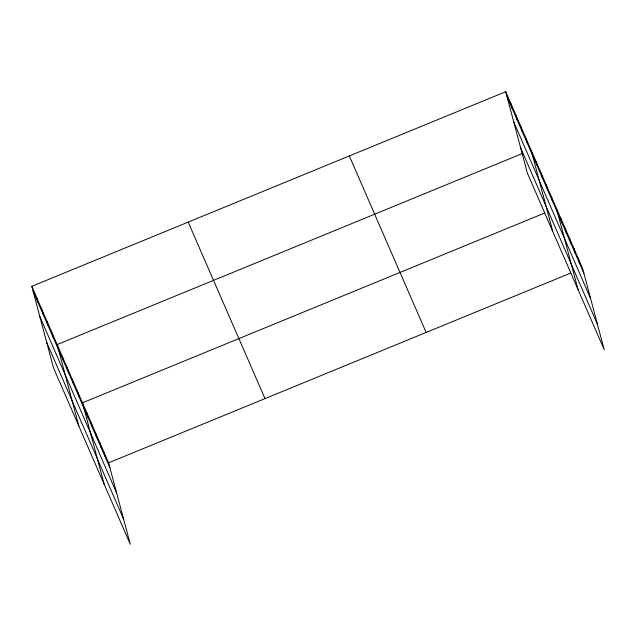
<?xml version="1.0" encoding="UTF-8"?>
<svg xmlns="http://www.w3.org/2000/svg" width="636" height="636" viewBox="0 0 636 636"><rect width="100%" height="100%" fill="white"/><g stroke="black" fill="none" stroke-linecap="round" stroke-linejoin="round"><path stroke-width="0.95" d="M31.8 286.327L108.613 462.825L130.285 544.273L53.472 367.775L31.8 286.327L505.715 91.727L582.528 268.225L604.2 349.673L527.387 173.175L505.715 91.727M522.474 153.499L57.145 344.577L78.816 426.017M544.384 213.155L82.497 402.819L104.169 484.266M108.613 462.825L570.5 273.162M507.043 96.72L583.856 273.21M513.761 121.953L590.574 298.443M520.677 147.942L597.49 324.44M349.323 155.947L426.136 332.437M188.192 222.115L265.005 398.605M33.128 291.32L109.941 467.818M39.837 316.553L116.65 493.043M46.754 342.55L123.567 519.04M578.18 258.224L579.507 263.209M573.823 248.223L575.151 253.208M569.474 238.222L570.802 243.206M565.118 228.221L566.445 233.205M560.769 218.22L562.097 223.204M556.413 208.218L578.084 289.658M551.34 196.564L552.668 201.556M546.276 184.917L547.604 189.91M541.204 173.27L542.532 178.263M536.132 161.624L537.46 166.608M531.068 149.969L552.74 231.417M525.996 138.322L527.323 143.315M520.924 126.675L522.251 131.668M515.86 115.029L517.187 120.013M510.788 103.382L512.115 108.366M104.256 452.824L105.584 457.809M99.908 442.823L101.235 447.808M95.551 432.822L96.879 437.807M91.202 422.821L92.53 427.805M86.846 412.82L88.173 417.804M77.425 391.172L78.753 396.156M72.353 379.517L73.681 384.51M67.289 367.87L68.616 372.863M62.217 356.224L63.544 361.208M52.08 332.922L53.408 337.915M47.008 321.275L48.336 326.268M41.936 309.629L43.264 314.621M36.872 297.982L38.2 302.967"/></g></svg>
